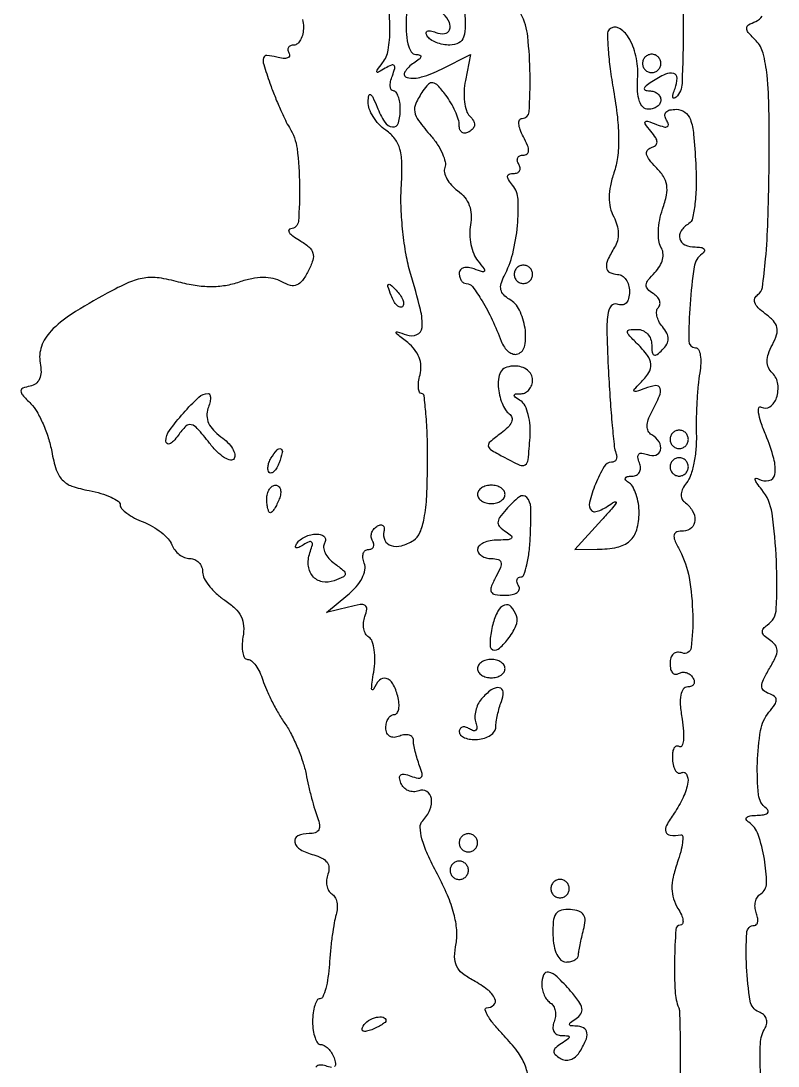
# Model space of a CAD drawing. Extents: x 254 to 922, y 86 to 1093.
# Drawn here: x 254.2 to 336.8, y 859.6 to 973.6 of the extents above; entities that cross this region are included whole.
import ezdxf

# ---------------------------------------------------------------- set-up
doc = ezdxf.new("R2010")
doc.units = 0

msp = doc.modelspace()

# ---------------------------------------------------------------- linework, layer by layer
for points in [[(326.414418, 979.34524, -0.005487), (326.443556, 973.032631, -0.007322), (326.313309, 966.831979, -0.189665), (325.656669, 965.323336, -0.143659), (325.434332, 965.201863, -0.446197), (325.312071, 965.290018, -0.09804), (325.345035, 965.660521, -0.020557), (325.554136, 966.280481, 0.082366), (325.782217, 967.393931, 0.34641), (325.407148, 967.90915, 0.18089), (324.49853, 967.833269, 0.033138), (323, 967, 0.021149), (322.378141, 966.559769, 0.167501), (322.1875, 966.269141, 0.405416), (322.295085, 966.081977, 0.066727), (322.75, 966.015313, -0.07833), (323.227511, 965.934037, -0.089546), (323.632813, 965.710748, -0.099425), (323.903888, 965.382594, -0.123684), (324, 965, -0.134324), (323.89567, 964.618657, -0.100444), (323.60237, 964.29375, -0.087189), (323.163638, 964.075109, -0.072222), (322.646364, 964, -0.195408), (322.067183, 964.235339, -0.119675), (321.66958, 964.868577, -0.068739), (321.46705, 965.949637, -0.024447), (321.468547, 967.525131, 0.06653), (321.27637, 969.834346, 0.081581), (320.477071, 971.843131, 0.139408), (319.395564, 972.855251, 0.326025), (318.360026, 972.693359, 0.206474), (318.169094, 972.212779, 0.010538), (318.255067, 970.49922, 0.015376), (318.468337, 968.41468, 0.010413), (318.833534, 966.054764, -0.015364), (319.251034, 963.168071, -0.027045), (319.392719, 960.76252, -0.032797), (319.270208, 958.750584, -0.052308), (318.876225, 957.074784, 0.033093), (318.488143, 955.668527, 0.049823), (318.3568, 954.404539, 0.056842), (318.481181, 953.274058, 0.067164), (318.857108, 952.266996, -0.054042), (319.20911, 951.394367, -0.062284), (319.344062, 950.507625, -0.066929), (319.254207, 949.671344, -0.081027), (318.945537, 948.946118, 0.032528), (318.216669, 947.60895, 0.138114), (318.073349, 946.718224, 0.255155), (318.441912, 946.196032, 0.114633), (319.285714, 946, -0.145132), (319.776015, 945.854621, -0.099335), (320.19375, 945.445874, -0.08348), (320.47528, 944.834721, -0.066373), (320.571429, 944.113614, -0.058211), (320.483176, 943.358136, -0.138086), (320.210722, 942.867624, -0.17935), (319.776911, 942.666346, -0.111938), (319.215931, 942.747381, 0.344419), (318.5792, 942.552522, 0.121536), (318.211968, 941.601601, 0.038858), (318.109599, 939.513128, 0.006063), (318.278276, 935.383767, 0.004093), (318.4676, 932.290922, 0.005674), (318.691448, 929.522107, 0.003636), (318.922274, 927.204967, 0.069014), (319.09806, 926.5, -0.07937), (319.185015, 926.117916, -0.129651), (319.12183, 925.79375, -0.154127), (318.919543, 925.579297, -0.127874), (318.614553, 925.5, 0.268209), (317.80133, 925.029959, 0.033709), (316.871862, 923.131259, 0.033739), (316.205767, 921.12387, 0.265576), (316.454351, 920.212315, 0.239207), (316.764489, 920.11098, 0.051793), (317.326742, 920.258913, 0.043373), (318.010026, 920.586841, 0.029467), (318.725834, 921.069307, -0.131158), (319.04096, 921.19927, -0.634113), (319.116068, 921.082318, -0.037771), (318.597168, 920.377874, -0.007592), (317.562909, 919.211807), (314.625818, 916), (317.062909, 916.015313, 0.048371), (319.229839, 916.239191, 0.13037), (320.606485, 916.919357, 0.146726), (321.369383, 918.132825, 0.067572), (321.622877, 920, 0.038734), (321.544449, 921.010861, 0.040575), (321.311079, 921.981439, 0.044062), (320.969391, 922.778169, 0.118588), (320.561438, 923.234687, -0.042518), (320.17245, 923.556015, -0.301345), (320.123902, 923.783792, -0.265832), (320.318096, 923.939475, -0.036225), (320.856989, 923.984687, 0.112653), (321.342746, 924.101319, 0.153771), (321.665383, 924.411151, 0.136393), (321.775295, 924.881897, 0.081346), (321.657916, 925.449072, -0.051615), (321.492937, 926.061182, -0.240886), (321.601855, 926.398145, -0.240886), (321.938818, 926.507063, -0.051615), (322.550928, 926.342084, 0.159018), (323.467716, 926.295276, 0.282848), (323.968084, 926.826904, 0.197792), (323.799731, 927.718024, 0.110435), (322.997296, 928.501671, -0.133099), (322.628687, 928.895305, -0.122593), (322.494591, 929.433998, -0.085757), (322.615166, 930.13183, -0.037319), (322.997296, 930.994947, 0.01827), (323.855154, 932.749025, 0.177609), (323.909429, 933.560644, 0.374848), (323.441439, 933.859782, 0.05386), (322.25, 933.547743, -0.008433), (321.307933, 933.20717, -0.309425), (321.097977, 933.265306, -0.377046), (321.10202, 933.461353, -0.009992), (321.75, 934.140754, 0.049166), (322.675355, 935.276996, 0.166521), (322.913432, 936.18959, 0.14457), (322.554351, 937.137888, 0.034081), (321.428571, 938.428571, -0.008694), (320.498266, 939.391805, -0.18989), (320.357143, 939.75, -0.385629), (320.544114, 939.956373, -0.024648), (321.428571, 940, -0.107367), (322.028116, 939.869756, -0.099539), (322.538393, 939.500625, -0.095783), (322.88051, 938.948994, -0.09129), (323, 938.3, 0.029776), (323.047877, 937.496779, 0.258958), (323.25, 937.217133, 0.279493), (323.580277, 937.252581, 0.033363), (324.157618, 937.757618, 0.060179), (324.651201, 938.386831, 0.136223), (324.813698, 938.964546, 0.126394), (324.659804, 939.572211, 0.048345), (324.166294, 940.299628, -0.05335), (323.779616, 940.882013, -0.068668), (323.564111, 941.486611, -0.084139), (323.544155, 942.019904, -0.165208), (323.729716, 942.396382, 0.161561), (323.897609, 942.731, 0.128781), (323.852437, 943.13458, 0.098624), (323.589509, 943.550045, 0.064183), (323.147151, 943.909056, -0.065859), (322.565553, 944.3843, -0.212203), (322.404625, 944.845142, -0.148271), (322.620416, 945.390734, -0.028599), (323.335361, 946.192503, 0.059794), (323.877883, 946.883011, 0.077331), (324.185435, 947.626661, 0.088016), (324.230447, 948.349189, 0.1105), (324.011384, 948.981581, -0.110228), (323.769181, 949.679561, -0.039591), (323.731839, 950.737171, -0.036937), (323.874326, 951.942309, -0.035991), (324.193136, 953.124187, 0.032685), (324.612759, 954.63991, 0.091433), (324.637328, 955.737721, 0.104992), (324.271932, 956.68204, 0.051792), (323.457073, 957.685784, -0.028427), (322.74654, 958.482053, -0.104843), (322.447144, 959.082118, -0.216453), (322.521865, 959.5111, -0.164014), (322.907809, 959.802603, 0.082883), (323.410252, 960.068756, 0.234778), (323.580497, 960.414921, 0.14464), (323.437252, 960.892463, 0.028511), (322.900294, 961.620138, -0.012324), (322.287031, 962.397278, -0.350213), (322.294287, 962.636663, -0.306616), (322.541227, 962.705467, -0.010779), (323.522601, 962.352953, 0.022257), (324.328749, 962.084103, 0.174889), (324.71628, 962.110839, 0.379155), (324.823876, 962.344939, 0.064986), (324.605028, 962.830061, -0.108293), (324.435185, 963.313539, -0.221373), (324.556508, 963.687601, -0.155503), (324.977391, 963.924635, -0.051517), (325.690983, 963.997264, -0.159864), (326.619237, 963.691136, -0.149098), (327.217202, 962.886628, -0.062811), (327.573189, 961.277364, -0.010283), (327.802169, 958.088523, -0.016007), (327.847553, 955.713597, -0.025254), (327.718448, 953.680029, -0.024631), (327.459961, 952.109765, -0.203965), (327.052169, 951.532242, 0.10149), (326.207665, 950.73621, 0.223623), (326.058866, 949.882897, 0.225184), (326.621368, 949.22892, 0.102538), (327.75, 948.984687, -0.037791), (328.375158, 948.931864, -0.157676), (328.70735, 948.762025, -0.327951), (328.744438, 948.519256, -0.114236), (328.5, 948.234687, 0.199344), (327.636511, 946.805985, 0.019971), (327.188792, 942.758658, 0.017634), (327.047909, 938.731854, 0.414128), (327.779976, 938, -0.283167), (328.106499, 937.798958, -0.075347), (328.305298, 937.192188, -0.053356), (328.358292, 936.303944, -0.031782), (328.241289, 935.25, 0.020418), (328.063067, 933.920661, 0.009109), (327.932068, 932.159031, 0.008999), (327.860904, 930.287721, 0.012049), (327.867839, 928.589254, -0.027946), (327.823486, 926.988261, -0.02843), (327.600615, 925.411495, -0.029644), (327.248782, 924.070216, -0.09451), (326.803339, 923.263039, 0.052947), (326.390113, 922.641756, 0.092063), (326.209154, 922.051596, 0.121496), (326.273705, 921.549605, 0.145264), (326.564302, 921.173785, -0.099986), (327.431221, 920.238357, -0.14588), (327.716488, 919.158975, -0.203232), (327.33723, 918.3371, -0.186481), (326.464816, 918, 0.067566), (325.732253, 917.900554, 0.286614), (325.446233, 917.58899, 0.150992), (325.512995, 917.012539, 0.019096), (326.068029, 915.872886, -0.080711), (327.080297, 912.920704, -0.036405), (327.475755, 908.834398, -0.036455), (327.30103, 905.284455, -0.487734), (326.3328, 904.702534, 0.109416), (325.803145, 904.78174, 0.162493), (325.373252, 904.60418, 0.140453), (325.094669, 904.176972, 0.074832), (325, 903.547972, 0.056138), (325.067243, 902.950952, 0.12114), (325.273452, 902.540358, 0.190086), (325.578291, 902.378317, 0.168175), (325.930902, 902.457295, -0.108373), (326.334197, 902.598899, -0.099685), (326.77286, 902.565079, -0.095498), (327.179369, 902.360589, -0.090427), (327.489919, 902.016312, -0.094174), (327.638438, 901.62855, -0.172409), (327.584004, 901.298542, -0.173249), (327.333909, 901.077963, -0.095206), (326.928175, 901, 0.234672), (326.449014, 900.762003, 0.119322), (326.173375, 900.130011, 0.06288), (326.121425, 899.052015, 0.020861), (326.309923, 897.477592, -0.0207), (326.467796, 896.162574, -0.045368), (326.45505, 895.149697, -0.090854), (326.288622, 894.580515, -0.440198), (326.001287, 894.499205, 0.225995), (325.682047, 894.534157, 0.191109), (325.422814, 894.309921, 0.097541), (325.273754, 893.802144, 0.041587), (325.268107, 893.090891, 0.041031), (325.381246, 892.377119, 0.083129), (325.604743, 891.855915, 0.146709), (325.895274, 891.606958, 0.24756), (326.207586, 891.628295, -0.41933), (326.788121, 891.485894, -0.178846), (326.94887, 890.613348, -0.064849), (326.429086, 888.940619, -0.045085), (325.443296, 887.222506, 0.02758), (324.622988, 885.901999, 0.20467), (324.552931, 885.181705, 0.308092), (325.014623, 884.818728, 0.05268), (326.191141, 884.861959, -0.442548), (326.388125, 884.698954, -0.044334), (326.359044, 884.013168, -0.033439), (326.161268, 883.026582, -0.017685), (325.792188, 881.833715, 0.027868), (325.338274, 880.253441, 0.059446), (325.205001, 878.991676, 0.07237), (325.378899, 877.900281, 0.064025), (325.859521, 876.853335, -0.033438), (326.24027, 876.141897, -0.071399), (326.413364, 875.544417, -0.138591), (326.360441, 875.15767, -0.298242), (326.119621, 875, 0.397215), (325.623762, 874.532279, 0.009912), (325.493024, 871.143597, 0.017117), (325.544589, 867.815293, 0.085458), (325.950951, 866, -0.090394), (326.032689, 865.617312, -0.001825), (326.085234, 863.633456, -0.004255), (326.118527, 861.308643, -0.002839), (326.118875, 858.645809, 0.008098)], [(309.532481, 858.283261, 0.0718), (309.154344, 859.80537, 0.064507), (308.325233, 861.268027, 0.029559), (306.903791, 862.943258, -0.01625), (305.852552, 864.117394, -0.034678), (305.137008, 865.102082, -0.061232), (304.824828, 865.770797, -0.509618), (304.991302, 866, 0.194765), (305.774554, 866.317129, 0.323672), (305.893288, 866.987461, 0.116168), (305.089656, 867.977085, 0.041536), (303.553111, 868.971576, -0.044214), (302.347647, 869.760957, -0.115953), (301.70806, 870.565304, -0.115931), (301.493738, 871.570458, -0.044189), (301.650633, 873.003167, 0.071993), (301.731009, 874.499661, 0.043235), (301.418044, 876.254417, 0.035614), (300.717257, 878.273251, 0.020972), (299.612128, 880.577217, -0.016454), (298.54425, 882.752904, -0.039081), (297.934512, 884.448234, -0.055145), (297.736876, 885.697093, -0.211097), (298.014606, 886.414606, 0.097119), (298.802226, 887.586455, 0.133285), (298.97, 888.839253, 0.228343), (298.475892, 889.591993, 0.230809), (297.582759, 889.670131, -0.096779), (297.001281, 889.568249, -0.097385), (296.425607, 889.693157, -0.098458), (295.944946, 890.024899, -0.101345), (295.633686, 890.512215, -0.06038), (295.485386, 891.103364, -0.27823), (295.622603, 891.412662, -0.20939), (296.00804, 891.48987, -0.037841), (296.724536, 891.275464, 0.037777), (297.503528, 891.042249, 0.279116), (297.855207, 891.162318, 0.240555), (297.944586, 891.552342, 0.029895), (297.673609, 892.408179, -0.017062), (297.415739, 893.155451, -0.015124), (297.197873, 893.94908, -0.015365), (297.045329, 894.675644, -0.044083), (297, 895.188776, 0.172929), (296.877949, 895.531115, 0.149765), (296.559375, 895.743741, 0.105255), (296.074182, 895.783359, 0.059606), (295.5, 895.638374, -0.075244), (294.885039, 895.503306, -0.151899), (294.407358, 895.617923, -0.166113), (294.106211, 895.972145, -0.094119), (294, 896.531385, -0.059819), (294.067434, 897.093018, -0.07865), (294.266249, 897.568594, -0.096908), (294.560672, 897.887079, -0.15918), (294.90638, 898, 0.24384), (295.210205, 898.157535, 0.106581), (295.392877, 898.5875, 0.070464), (295.424365, 899.233678, 0.040966), (295.289749, 900, 0.059922), (294.759661, 901.344783, 0.20237), (294.038373, 901.923623, 0.275879), (293.290356, 901.723477, 0.095216), (292.650999, 900.75, -0.350373), (292.529814, 900.682926, -0.368309), (292.4434, 900.786249, -0.031583), (292.495041, 901.498148, -0.008301), (292.668409, 902.62872, 0.033863), (292.794725, 903.87435, 0.042784), (292.734382, 905.030287, 0.048522), (292.515283, 905.946854, 0.173102), (292.144418, 906.410745, -0.127405), (291.787757, 906.783171, -0.080979), (291.581455, 907.350577, -0.072136), (291.552528, 908.021302, -0.066469), (291.712344, 908.692765, 0.055731), (291.922305, 909.498013, 0.308662), (291.735777, 909.879223, 0.172735), (291.180192, 909.977387, 0.019858), (289.91867, 909.712558), (287.5, 909.103637), (289.857889, 911.049474, 0.042511), (290.759509, 911.932389, 0.058581), (291.393247, 912.870997, 0.07092), (291.703116, 913.760405, 0.140936), (291.639273, 914.497655, -0.05966), (291.494128, 915.072733, -0.105329), (291.533985, 915.558686, -0.149796), (291.747209, 915.877766, -0.172768), (292.090402, 916, 0.10301), (292.437399, 916.072255, 0.178851), (292.647164, 916.273452, 0.166025), (292.684566, 916.575411, 0.08716), (292.542705, 916.930902, -0.111063), (292.403092, 917.33539, -0.100026), (292.442199, 917.777358, -0.094717), (292.654631, 918.188901, -0.088188), (293.008465, 918.505231, -0.079864), (293.386319, 918.662402, -0.218999), (293.663018, 918.607349, -0.216982), (293.802931, 918.36063, -0.0786), (293.774777, 917.94933, 0.170307), (293.882084, 916.996567, 0.210327), (294.555311, 916.421815, 0.140239), (295.69648, 916.406543, 0.074626), (297, 916.9797, 0.155061), (297.715897, 917.829828, 0.053116), (298.175828, 919.393378, 0.033473), (298.448167, 921.792447, 0.010089), (298.543399, 925.463444, 0.008709), (298.509704, 928.353125, 0.01445), (298.36849, 930.786137, 0.008101), (298.164999, 932.753345, 0.379695), (297.887019, 933, -0.302412), (297.659035, 933.151769, -0.079098), (297.549947, 933.600933, -0.053561), (297.567541, 934.261457, -0.030542), (297.72221, 935.04573, 0.076534), (297.821363, 936.004913, 0.079302), (297.624591, 936.937083, 0.075528), (297.13499, 937.798012, 0.060917), (296.37859, 938.548184, -0.003059), (295.255181, 939.430372, -0.189304), (295.130359, 939.645973, -0.55607), (295.233842, 939.73428, -0.006641), (296.25, 939.395465, 0.185141), (297.386414, 939.430726, 0.284364), (297.940965, 940.208261, 0.077898), (297.764476, 942.16304, 0.010887), (296.688787, 946.091069, -0.028876), (296.207547, 948.134106, -0.016437), (295.851435, 950.64788, -0.016375), (295.658565, 953.210848, -0.025944), (295.679504, 955.412352, 0.017036), (295.750666, 958.016754, 0.063808), (295.532152, 959.635295, 0.097279), (294.975414, 960.771579, 0.077718), (293.990717, 961.719056, -0.052715), (293.233897, 962.377959, -0.047809), (292.603393, 963.201223, -0.050873), (292.18337, 964.056776, -0.098348), (292.063386, 964.806704, -0.032072), (292.135648, 965.515928, -0.522886), (292.318242, 965.602239, -0.157998), (292.578436, 965.314619, -0.009947), (293.031162, 964.25, 0.044892), (293.873845, 962.598884, 0.231788), (294.721639, 962.074853, 0.361843), (295.361184, 962.508899, 0.070153), (295.571429, 964, 0.035895), (295.516368, 964.765985, 0.054341), (295.349844, 965.4125, 0.071103), (295.106247, 965.855625, 0.235778), (294.817099, 966, -0.265469), (294.582058, 966.134254, -0.11637), (294.471929, 966.488813, -0.070975), (294.510812, 967.026057, -0.03813), (294.701324, 967.664045, 0.023074), (294.967684, 968.467091, 0.26676), (294.88952, 968.776753, 0.317345), (294.602029, 968.831323, 0.028884), (293.919939, 968.472086, -0.008674), (293.165505, 968.03494, -0.429532), (293.016966, 968.081474, -0.281178), (293.035104, 968.277202, -0.006311), (293.632689, 969.058042, 0.125881), (294.25124, 970.460422, 0.04238), (294.431841, 972.706034, 0.027934), (294.234585, 975.972718, 0.008708)], [(302.529506, 975.934536, -0.010773), (302.65548, 973.158202, -0.081779), (302.474058, 971.865173, -0.199392), (301.947335, 971.234997, -0.120823), (300.989047, 971, -0.048014), (300.228028, 971.073248, -0.046815), (299.488176, 971.290385, -0.050669), (298.875707, 971.609464, -0.109355), (298.507079, 971.988546, -0.1144), (298.393111, 972.325929, -0.32948), (298.512472, 972.525685, -0.155351), (298.868281, 972.556862, -0.036408), (299.448062, 972.381557, 0.118267), (300.396909, 972.256573, 0.277665), (300.946096, 972.670746, 0.211173), (300.919175, 973.479469, 0.08417), (300.262754, 974.403913, -0.084283)], [(284.913702, 973.784074, -0.052766), (285, 972.968615, -0.051826), (284.921716, 972.21539, -0.071729), (284.688914, 971.578281, -0.09173), (284.345175, 971.150148, -0.179737), (283.940983, 971, 0.095512), (283.580005, 970.93041, 0.173494), (283.357669, 970.733645, 0.172159), (283.309614, 970.439228, 0.093873), (283.442363, 970.093259, -0.220016), (283.478051, 969.798384, -0.246652), (283.27533, 969.600052, -0.101608), (282.785855, 969.556726, -0.0354), (282.086802, 969.687552, 0.045396), (281.022656, 969.8648, 0.362033), (280.646683, 969.596168, 0.140828), (280.663678, 968.891697, 0.008329), (281.343518, 966.844293, 0.010189), (281.863106, 965.453903, 0.009286), (282.45446, 964.041761, 0.009335), (283.029955, 962.799463, 0.029513), (283.478713, 962, -0.112706), (284.302492, 959.7152, -0.027435), (284.571423, 955.690476, -0.021507), (284.449272, 951.769457, -0.383476), (283.609652, 950.964565, 0.283764), (283.404976, 950.829026, 0.277984), (283.432022, 950.58276, 0.074109), (283.840833, 950.185406, 0.0228), (284.563189, 949.714565, -0.040002), (285.605083, 948.983232, -0.151781), (286.03437, 948.324493, -0.150096), (286.017231, 947.533925, -0.038839), (285.51851, 946.345345, -0.039036), (284.881834, 945.313754, -0.138896), (284.27609, 944.839951, -0.164765), (283.576608, 944.797116, -0.061269), (282.652322, 945.174694, 0.07289), (281.70513, 945.536292, 0.056318), (280.604956, 945.654064, 0.049044), (279.363049, 945.524584, 0.033396), (277.992763, 945.147322, -0.043581), (276.481371, 944.764102, -0.040811), (274.892481, 944.637301, -0.038005), (273.200924, 944.769366, -0.028886), (271.382142, 945.160154, 0.031957), (269.240795, 945.606519, 0.07424), (267.604792, 945.595731, 0.06581), (265.925866, 945.101597, 0.02098), (263.58638, 943.943614, 0.015977), (259.66225, 941.625789, 0.060294), (257.457355, 939.821097, 0.105891), (256.418363, 938.139478, 0.13362), (256.278607, 936.322893, -0.049975), (256.366123, 935.342334, -0.100602), (256.203894, 934.586329, -0.128887), (255.798068, 934.072265, -0.114464), (255.17414, 933.794963, 0.03902), (254.369611, 933.573785, 0.326937), (254.171249, 933.279148, 0.175204), (254.349042, 932.842042, 0.013052), (255.249136, 931.8937, -0.066236), (255.913787, 931.025043, -0.027142), (256.583001, 929.696353, -0.026273), (257.156309, 928.172162, -0.030457), (257.534268, 926.669026, 0.030595), (258.035649, 924.677382, 0.114413), (258.690125, 923.574637, 0.120435), (259.743415, 922.90304, 0.03563), (261.60654, 922.414035, -0.024452), (262.906532, 922.103694, -0.036328), (264.003171, 921.696096, -0.040191), (264.78977, 921.257323, -0.250458), (265, 920.863958, 0.191634), (265.165313, 920.448475, 0.043818), (265.741903, 919.936756, 0.039228), (266.558639, 919.424857, 0.029541), (267.525626, 918.990257, -0.040033), (268.53498, 918.510943, -0.037352), (269.480124, 917.867053, -0.039567), (270.231632, 917.16442, -0.093646), (270.632615, 916.515008, 0.073493), (270.958964, 915.935836, 0.064198), (271.452399, 915.445034, 0.066866), (272.031012, 915.112995, 0.097164), (272.606989, 915, -0.105179), (273.138499, 914.886942, -0.099189), (273.590803, 914.566147, -0.096386), (273.893966, 914.086846, -0.093219), (274, 913.523053, 0.12261), (274.168861, 912.844795, 0.045264), (274.711513, 912.013758, 0.041475), (275.495379, 911.175431, 0.039024), (276.422171, 910.459038, -0.045061), (277.529523, 909.581553, -0.088527), (278.193218, 908.678964, -0.096899), (278.468969, 907.659851, -0.062692), (278.402614, 906.435985, 0.036254), (278.302444, 905.502593, 0.06032), (278.370343, 904.715571, 0.087049), (278.582756, 904.184089, 0.259853), (278.913055, 904, -0.181819), (279.327556, 903.844119, -0.054658), (279.790734, 903.339062, -0.046834), (280.226388, 902.611235, -0.036196), (280.563808, 901.75, 0.028622), (280.953286, 900.709822, 0.013881), (281.562543, 899.426563, 0.013718), (282.272886, 898.121509, 0.019212), (282.982769, 897, -0.032285), (283.683985, 895.825357, -0.019438), (284.367689, 894.353125, -0.01943), (284.935715, 892.83036, -0.031941), (285.281542, 891.5, 0.009352), (285.552575, 890.223171, 0.00763), (285.888909, 888.867188, 0.007721), (286.236895, 887.628309, 0.019968), (286.536958, 886.75, -0.050606), (286.756423, 885.950827, -0.165317), (286.66983, 885.416924, -0.197538), (286.292998, 885.104462, -0.075701), (285.606989, 885, 0.103348), (284.392712, 884.746304, 0.35943), (284.056427, 884.082251, 0.212683), (284.663216, 883.268048, 0.063947), (286.129881, 882.676286, -0.053169), (287.019117, 882.339528, -0.116813), (287.571615, 881.873386, -0.147049), (287.783072, 881.285708, -0.105336), (287.673555, 880.59168, 0.066841), (287.52409, 879.961635, 0.072317), (287.552416, 879.331788, 0.081048), (287.747724, 878.798506, 0.126776), (288.084351, 878.447868, -0.128565), (288.427474, 878.087936, -0.073991), (288.638734, 877.523348, -0.065793), (288.692104, 876.848733, -0.061208), (288.571565, 876.165843, 0.031077), (288.359382, 875.278995, 0.008998), (288.142414, 873.887779, 0.009011), (287.954008, 872.307883, 0.009504), (287.826501, 870.75, -0.019889), (287.678771, 869.3128, -0.031529), (287.426627, 868.101563, -0.03283), (287.118866, 867.214394, -0.301478), (286.795613, 867, 0.261948), (286.48957, 866.827853, 0.05955), (286.233711, 866.265625, 0.046906), (286.057835, 865.457784, 0.030165), (286, 864.5, 0.033947), (286.065089, 863.542413, 0.051882), (286.262322, 862.734375, 0.06743), (286.550354, 862.178044, 0.244294), (286.893011, 862, -0.135188), (287.27556, 861.894643, -0.062056), (287.687043, 861.574335, -0.054875), (288.06313, 861.105207, -0.049969), (288.342084, 860.550928, -0.051615), (288.507063, 859.938818, -0.240886), (288.398145, 859.601855, -0.240886)], [(296.240476, 974.531179, 0.017715), (296.224318, 972.528397, 0.048957), (296.400219, 971.130728, 0.083116), (296.748763, 970.280096, 0.256301), (297.271635, 969.984687, -0.068684), (297.708031, 969.918903, -0.403835), (297.811823, 969.736107, -0.168283), (297.625393, 969.454421, -0.022201), (297.02896, 969.03906, 0.11216), (296.063148, 968.069561, 0.519562), (296.318327, 967.463036, 0.127088), (297.898875, 967.524101, 0.042852), (300.059496, 968.379794), (303.243652, 969.96826), (302.675993, 967.129963, 0.038403), (302.535098, 965.96762, 0.040893), (302.578517, 964.821983, 0.044568), (302.783706, 963.853115, 0.122513), (303.141299, 963.258701, -0.05679), (303.542049, 962.754876, -0.148641), (303.661155, 962.313125, -0.169191), (303.50899, 961.917254, -0.078924), (303.087132, 961.553851, -0.103719), (302.672837, 961.404086, -0.179297), (302.319345, 961.481149, -0.165447), (302.082276, 961.778299, -0.086585), (302, 962.249853, 0.076624), (301.898329, 962.909405, 0.02874), (301.564957, 963.786131, 0.02766), (301.085826, 964.71521, 0.030085), (300.519003, 965.55887, 0.020426), (299.654571, 966.600737, 0.166939), (299.121734, 966.896365, 0.247292), (298.638313, 966.741966, 0.046806), (298.034316, 966, 0.036575), (297.260492, 964.637727, 0.157468), (297.140189, 963.725338, 0.117414), (297.562614, 962.766645, 0.016416), (298.937537, 961.072021, -0.035079), (299.645507, 960.12967, -0.041302), (300.17227, 959.145967, -0.045849), (300.462961, 958.26121, -0.149145), (300.420087, 957.652347, 0.150286), (300.382437, 957.100067, 0.069364), (300.644682, 956.421481, 0.059416), (301.146422, 955.727481, 0.050444), (301.823581, 955.127156, -0.067303), (302.597471, 954.393191, -0.079984), (303.095359, 953.519239, -0.07772), (303.302705, 952.512325, -0.059279), (303.223355, 951.388073, 0.054496), (303.140763, 950.357869, 0.043201), (303.26926, 949.247718, 0.044594), (303.574669, 948.226926, 0.078381), (304.023768, 947.471361, -0.008925), (304.707628, 946.616771, -0.272426), (304.740451, 946.355733, -0.387673), (304.540175, 946.265268, -0.012752), (303.641444, 946.584097, 0.057622), (303.008268, 946.746644, 0.105146), (302.478449, 946.707714, 0.151815), (302.132749, 946.479142, 0.173013), (302, 946.106989, 0.067146), (302.057083, 945.683841, 0.084002), (302.224094, 945.325178, 0.099533), (302.471957, 945.085321, 0.143618), (302.762872, 945, -0.237043), (303.444158, 944.657783, -0.023502), (304.497443, 943.094204, -0.02644), (305.597971, 941.045514, -0.020415), (306.58375, 938.709108, 0.060342), (306.923886, 938.054128, 0.078174), (307.387359, 937.562121, 0.095532), (307.897563, 937.303765, 0.156614), (308.377325, 937.319341, 0.26875), (309.15644, 938.239574, 0.082518), (309.180632, 940.130836, 0.074723), (308.565998, 942.110472, 0.153791), (307.465124, 943.279456, -0.075124), (306.851564, 943.755812, -0.135378), (306.553186, 944.313148, -0.122896), (306.568048, 944.984028, -0.056176), (306.894315, 945.80339, 0.062168), (307.833968, 948.247697, 0.037343), (308.355026, 951.316655, 0.03559), (308.419126, 954.1808, 0.162393), (307.823781, 955.71233, -0.0275), (307.368154, 956.327184, -0.169116), (307.27295, 956.703659, -0.303932), (307.45178, 956.925941, -0.075942), (307.936572, 957, 0.094062), (308.340025, 957.076576, 0.172316), (308.589432, 957.29375, 0.17334), (308.645122, 957.618517, 0.09532), (308.5, 958, -0.086162), (308.346712, 958.381926, -0.165017), (308.384935, 958.70625, -0.179623), (308.607263, 958.922241, -0.104247), (308.976167, 959, 0.15459), (309.396586, 959.133168, 0.240845), (309.569919, 959.4624, 0.103812), (309.453131, 960.053806, 0.02239), (309, 961, -0.03307), (308.64568, 961.7823, -0.072277), (308.505694, 962.423762, -0.136413), (308.589321, 962.835048, -0.281892), (308.858652, 963, 0.39747), (309.630399, 963.728598, 0.017231), (309.723998, 967.789606, 0.02446), (309.473963, 971.929446, 0.091041), (308.728289, 974.420835, -0.05492)], [(334.885919, 858.760947, -0.023531), (334.858739, 862.098421, -0.129381), (335.37977, 863.805463, 0.104656), (335.564749, 864.320156, 0.127953), (335.504701, 864.826443, 0.121065), (335.1998, 865.259422, 0.087698), (334.692243, 865.564603, -0.268226), (333.743132, 866.737628, -0.026499), (333.354828, 870.487891, -0.026472), (333.36496, 874.179597, -0.395541), (334.218615, 874.993896, 0.234876), (334.447633, 875.110195, 0.128404), (334.568455, 875.409119, 0.08027), (334.554178, 875.862294, 0.043707), (334.400442, 876.398849, -0.075786), (334.273136, 876.981468, -0.076073), (334.325489, 877.574764, -0.081897), (334.544226, 878.087412, -0.113104), (334.899072, 878.437623, 0.261402), (335.526795, 879.570826, 0.040146), (335.297878, 882.233898, 0.041784), (334.617729, 884.902947, 0.16288), (333.592752, 886.234687, -0.113797), (333.317881, 886.528404, -0.363811), (333.360506, 886.773481, -0.143108), (333.746823, 886.944359, -0.029223), (334.5, 887, 0.03511), (335.205275, 887.06045, 0.125029), (335.61875, 887.237444, 0.31353), (335.698342, 887.485982, 0.161237), (335.5, 887.765313, -0.21231), (334.659989, 889.236649, -0.032059), (334.534039, 892.709049, -0.03469), (334.878456, 896.241547, -0.131687), (335.791738, 898.241291, 0.023158), (336.428225, 899.089109, 0.150538), (336.583476, 899.593076, 0.244641), (336.392375, 899.960276, 0.06621), (335.791738, 900.272101, -0.10006), (335.215739, 900.622153, -0.214115), (335.015733, 901.090767, -0.110417), (335.186588, 901.793791, -0.019165), (335.84217, 903.003365, 0.021471), (336.51197, 904.252885, 0.112757), (336.68434, 905.00751, 0.178009), (336.473598, 905.580694, 0.073416), (335.84217, 906.134019, -0.046578), (335.280739, 906.575251, -0.168983), (335.075378, 906.972799, -0.208871), (335.181512, 907.356578, -0.07399), (335.611122, 907.75, 0.237617), (336.597868, 909.512122, 0.0213), (336.604629, 914.734616, 0.024982), (336.126405, 919.960645, 0.136181), (335, 922.538835, -0.016609), (334.488238, 923.212884, -0.085839), (334.287515, 923.63387, -0.503553), (334.385861, 923.760766, -0.130421), (334.680902, 923.675647, 0.193999), (335.791291, 923.499854, 0.305942), (336.425306, 924.179369, 0.107186), (336.326277, 925.927648, 0.03142), (335.442026, 928.48451, -0.016912), (334.920526, 929.861804, -0.042441), (334.661988, 930.903351, -0.116317), (334.700746, 931.432474, -0.489131), (334.955728, 931.527362, 0.301061), (335.896218, 931.556794, 0.160007), (336.619165, 932.533222, 0.113003), (336.762419, 934.03735, 0.165307), (336.179587, 935.220413, -0.087412), (335.746372, 935.838908, -0.109092), (335.594174, 936.521721, -0.08615), (335.73235, 937.327219, -0.037426), (336.173416, 938.324031, 0.045399), (336.634356, 939.412252, 0.135739), (336.666464, 940.212653, 0.134249), (336.282488, 940.921169, 0.044), (335.381483, 941.71032, -0.036141), (334.627228, 942.350304, -0.109054), (334.261157, 942.911891, -0.189412), (334.267832, 943.389882, -0.152154), (334.59787, 943.789485, 0.218949), (335.081809, 944.559257, 0.01023), (335.426926, 947.693081, 0.013724), (335.682974, 951.832401, 0.006352), (335.799569, 957.222001, 0.004789), (335.795243, 963.87626, 0.022225), (335.585288, 967.712827, 0.03844), (335.157713, 970.117697, 0.133942), (334.382269, 971.474874, -0.017297), (333.541689, 972.375713, -0.17687), (333.361965, 972.844498, -0.271217), (333.565316, 973.204895, -0.040268), (334.348621, 973.580284, 0.167383), (335.048867, 974.167821, 0.089527)], [(288.061182, 859.492937, -0.051615), (287.449072, 859.657916, 0.103217), (286.806228, 859.762122, 0.205414), (286.350401, 859.541822, 0.138724)]]:
    msp.add_lwpolyline(points, format="xyb")
for points in [[(322, 969, 0.099038), (322.076342, 968.618362, 0.097945), (322.29375, 968.29375, 0.097945), (322.618362, 968.076342, 0.099038), (323, 968, 0.099038), (323.381638, 968.076342, 0.097945), (323.70625, 968.29375, 0.097945), (323.923658, 968.618362, 0.099038), (324, 969, 0.099038), (323.923658, 969.381638, 0.097945), (323.70625, 969.70625, 0.097945), (323.381638, 969.923658, 0.099038), (323, 970, 0.099038), (322.618362, 969.923658, 0.097945), (322.29375, 969.70625, 0.097945), (322.076342, 969.381638, 0.099038)], [(308, 946, 0.099038), (308.076342, 945.618362, 0.097945), (308.29375, 945.29375, 0.097945), (308.618362, 945.076342, 0.099038), (309, 945, 0.099038), (309.381638, 945.076342, 0.097945), (309.70625, 945.29375, 0.097945), (309.923658, 945.618362, 0.099038), (310, 946, 0.099038), (309.923658, 946.381638, 0.097945), (309.70625, 946.70625, 0.097945), (309.381638, 946.923658, 0.099038), (309, 947, 0.099038), (308.618362, 946.923658, 0.097945), (308.29375, 946.70625, 0.097945), (308.076342, 946.381638, 0.099038)], [(295.806872, 942.473539, -0.278911), (295.538684, 942.40751, -0.120343), (295.210949, 942.604915, -0.070189), (294.866277, 943.059266, -0.036269), (294.564293, 943.706872, -0.008399), (294.21821, 944.663782, -0.286372), (294.270328, 944.888819, -0.400052), (294.463552, 944.893514, -0.011214), (295.124088, 944.266667, -0.043285), (295.558688, 943.753423, -0.063152), (295.837219, 943.231185, -0.082976), (295.927901, 942.779789, -0.20742)], [(306.264173, 933.75, 0.039991), (306.394781, 932.836586, 0.039566), (306.669372, 931.952224, 0.042464), (307.036635, 931.220222, 0.106127), (307.447153, 930.789485, -0.17571), (307.734439, 930.391266, -0.169527), (307.705215, 929.894552, -0.098687), (307.312657, 929.309984, -0.037848), (306.564908, 928.67112, 0.013917), (305.362346, 927.739338, 0.244213), (305.174074, 927.299817, 0.242141), (305.424629, 926.89067, 0.013698), (306.754038, 926.131635, 0.011796), (308.623326, 925.187255, 0.269778), (309.198929, 925.235021, 0.218119), (309.515595, 925.773655, 0.007895), (309.725897, 928.207867, 0.036769), (309.721901, 929.491376, 0.042371), (309.525329, 930.699391, 0.047071), (309.181849, 931.670169, 0.143646), (308.725897, 932.190567, -0.014094), (308.112828, 932.60475, -0.249703), (308.010399, 932.811982, -0.37585), (308.138437, 932.949594, -0.022539), (308.75, 932.984687, 0.118755), (309.226808, 933.105752, 0.099323), (309.632813, 933.436127, 0.09112), (309.905509, 933.92593, 0.081749), (310, 934.5, 0.128324), (309.850729, 935.072041, 0.100732), (309.430756, 935.559375, 0.089217), (308.802521, 935.887045, 0.075844), (308.062149, 936, 0.074447), (307.180768, 935.868037, 0.150973), (306.606538, 935.477775, 0.132814), (306.307884, 934.790838, 0.052076)], [(274.584589, 931.35984, 0.105552), (274.461254, 930.576072, 0.094386), (274.659234, 929.775585, 0.080162), (275.17936, 928.999862, 0.052334), (275.99433, 928.291418, -0.0434), (276.730996, 927.673751, -0.061033), (277.259257, 926.999215, -0.078024), (277.514276, 926.373003, -0.198699), (277.437005, 925.898073, -0.317505), (277.049458, 925.733148, -0.087676), (276.401306, 925.997633, -0.055482), (275.593776, 926.641609, -0.030068), (274.748796, 927.592225, 0.011824), (273.419634, 929.202137, 0.155102), (272.767953, 929.601, 0.264259), (272.179881, 929.434934, 0.03689), (271.32852, 928.434601, -0.029014), (270.816181, 927.813056, -0.0961), (270.390253, 927.501338, -0.293776), (270.126387, 927.536183, -0.220478), (270, 927.80887, -0.157926), (270.375478, 928.968001, -0.024836), (271.896245, 930.863322, -0.02358), (273.589537, 932.599125, -0.189895), (274.606989, 933, -0.313614), (274.789614, 932.872957, -0.092476), (274.850792, 932.518203, -0.057427), (274.782458, 931.988874, -0.030833)], [(325, 928, 0.099038), (325.076342, 927.618362, 0.097945), (325.29375, 927.29375, 0.097945), (325.618362, 927.076342, 0.099038), (326, 927, 0.099038), (326.381638, 927.076342, 0.097945), (326.70625, 927.29375, 0.097945), (326.923658, 927.618362, 0.099038), (327, 928, 0.099038), (326.923658, 928.381638, 0.097945), (326.70625, 928.70625, 0.097945), (326.381638, 928.923658, 0.099038), (326, 929, 0.099038), (325.618362, 928.923658, 0.097945), (325.29375, 928.70625, 0.097945), (325.076342, 928.381638, 0.099038)], [(282.345077, 925.456872, -0.035865), (282.083816, 924.899181, -0.069269), (281.786868, 924.507038, -0.118528), (281.50546, 924.335123, -0.281567), (281.276326, 924.390341, -0.156651), (281.142323, 924.651151, -0.070517), (281.133355, 925.040231, -0.059701), (281.242038, 925.490157, -0.049364), (281.458881, 925.933469, -0.030391), (282.120758, 926.871774, -0.36195), (282.525317, 926.954259, -0.344086), (282.696703, 926.564815, -0.029555)], [(325, 925, 0.099038), (325.076342, 924.618362, 0.097945), (325.29375, 924.29375, 0.097945), (325.618362, 924.076342, 0.099038), (326, 924, 0.099038), (326.381638, 924.076342, 0.097945), (326.70625, 924.29375, 0.097945), (326.923658, 924.618362, 0.099038), (327, 925, 0.099038), (326.923658, 925.381638, 0.097945), (326.70625, 925.70625, 0.097945), (326.381638, 925.923658, 0.099038), (326, 926, 0.099038), (325.618362, 925.923658, 0.097945), (325.29375, 925.70625, 0.097945), (325.076342, 925.381638, 0.099038)], [(282.361626, 921.5, -0.02136), (282.112506, 920.925442, -0.030395), (281.839659, 920.440625, -0.030693), (281.579329, 920.087111, -0.222225), (281.393011, 920, -0.289661), (281.241071, 920.096084, -0.046727), (281.115447, 920.440625, -0.039339), (281.028469, 920.925176, -0.024748), (281, 921.5, -0.062722), (281.07223, 922.073532, -0.08088), (281.284531, 922.559375, -0.098158), (281.599211, 922.884506, -0.152681), (281.968615, 923, -0.184534), (282.289193, 922.877514, -0.147206), (282.483616, 922.559375, -0.100118), (282.511135, 922.074366, -0.055937)], [(304, 922, 0.148195), (304.115568, 921.618646, 0.098894), (304.440625, 921.29375, 0.082425), (304.926543, 921.074694, 0.064853), (305.5, 921, 0.064853), (306.073457, 921.074694, 0.082425), (306.559375, 921.29375, 0.098894), (306.884432, 921.618646, 0.148195), (307, 922, 0.148195), (306.884432, 922.381354, 0.098894), (306.559375, 922.70625, 0.082425), (306.073457, 922.925306, 0.064853), (305.5, 923, 0.064853), (304.926543, 922.925306, 0.082425), (304.440625, 922.70625, 0.098894), (304.115568, 922.381354, 0.148195)], [(307.111899, 920.356331, 0.025695), (306.40162, 919.465978, 0.156763), (306.223797, 918.912744, 0.205854), (306.42511, 918.444495, 0.048587), (307.111899, 917.909681, -0.038411), (307.689903, 917.478149, -0.428584), (307.700968, 917.220328, -0.187214), (307.341294, 917.053743, -0.014199), (306.25, 917.015313, 0.042491), (305.38862, 916.93607, 0.061885), (304.660937, 916.710748, 0.081007), (304.167516, 916.383543, 0.208855), (304, 916, 0.151449), (304.118227, 915.618632, 0.098371), (304.45096, 915.29375, 0.081304), (304.94822, 915.074604, 0.063296), (305.535184, 915, -0.067049), (306.254769, 914.90307, -0.275318), (306.547449, 914.598612, -0.158653), (306.499454, 914.044046, -0.0226), (306, 913, 0.025494), (305.478504, 911.89348, 0.219051), (305.500801, 911.360977, 0.247291), (305.912989, 911.071165, 0.031999), (307.023833, 911, 0.046972), (307.783004, 911.071477, 0.102271), (308.321315, 911.29375, 0.179938), (308.55527, 911.621935, 0.207092), (308.5, 912, -0.062111), (308.324549, 912.383057, -0.132093), (308.310714, 912.70625, -0.191611), (308.455045, 912.917891, -0.149511), (308.723499, 913, 0.318837), (309.062903, 913.240921, 0.027416), (309.375362, 914.321875, 0.028225), (309.625029, 915.775142, 0.017554), (309.760881, 917.5, 0.0155), (309.799408, 920.582546, 0.184361), (309.360992, 921.670317, 0.392057), (308.561744, 921.730987, 0.043661)], [(287.303236, 916.681629, 0.167671), (287.19768, 916.212506, 0.085282), (287.367417, 915.624626, 0.069135), (287.778241, 915.010102, 0.053071), (288.376615, 914.466563, -0.013209), (289.383078, 913.689003, -0.227763), (289.554981, 913.322629, -0.286654), (289.357736, 913.013209, -0.019637), (288.35934, 912.584397, -0.141413), (287.045866, 912.471895, -0.17667), (286.006458, 913.102389, -0.155317), (285.532083, 914.334041, -0.106873), (285.762459, 915.823361, 0.029924), (285.976075, 916.49817, 0.2753), (285.891646, 916.780539, 0.299283), (285.612996, 916.825898, 0.033348), (285.01543, 916.509536, -0.021976), (284.490042, 916.215912, -0.176423), (284.219363, 916.184254, -0.438471), (284.13874, 916.327874, -0.059733), (284.301503, 916.678825, -0.092116), (284.645021, 917.057095, -0.053057), (285.173307, 917.376488, -0.050574), (285.792966, 917.593389, -0.058979), (286.412023, 917.666667, -0.068039), (286.941479, 917.594284, -0.141846), (287.292567, 917.377312, -0.190596), (287.413147, 917.055753, -0.134722)], [(305.656295, 907.79367, 0.020553), (305.465489, 906.91857, 0.027744), (305.370047, 906.114214, 0.027284), (305.364784, 905.462733, 0.186861), (305.492044, 905.174623, 0.37685), (306.233901, 905.126621, 0.064919), (307.315795, 906.209442, 0.057211), (308.189485, 907.663625, 0.189332), (308.247024, 908.758929, 0.10499), (307.671556, 909.738928, 0.305852), (306.946105, 909.914141, 0.188555), (306.210787, 909.256908, 0.053275)], [(304, 903, 0.148195), (304.115568, 902.618646, 0.098894), (304.440625, 902.29375, 0.082425), (304.926543, 902.074694, 0.064853), (305.5, 902, 0.064853), (306.073457, 902.074694, 0.082425), (306.559375, 902.29375, 0.098894), (306.884432, 902.618646, 0.148195), (307, 903, 0.148195), (306.884432, 903.381354, 0.098894), (306.559375, 903.70625, 0.082425), (306.073457, 903.925306, 0.064853), (305.5, 904, 0.064853), (304.926543, 903.925306, 0.082425), (304.440625, 903.70625, 0.098894), (304.115568, 903.381354, 0.148195)], [(304.423884, 899.690312, 0.067434), (304.046082, 899.116984, 0.053526), (303.797782, 898.417356, 0.054915), (303.708537, 897.703476, 0.084299), (303.803615, 897.089154, -0.049058), (303.922158, 896.568135, -0.232683), (303.825411, 896.28711, -0.277339), (303.563177, 896.222678, -0.063441), (303.129732, 896.419821, 0.065753), (302.69716, 896.614169, 0.138217), (302.331859, 896.620104, 0.191224), (302.091892, 896.442802, 0.140049), (302, 896.121166, 0.199934), (302.153569, 895.752469, 0.09559), (302.5875, 895.461383, 0.071187), (303.234443, 895.290576, 0.047832), (304, 895.274953, 0.057563), (304.764881, 895.422202, 0.07279), (305.4125, 895.735442, 0.088203), (305.848115, 896.159351, 0.157039), (306, 896.631017, -0.036933), (306.042439, 897.204772, -0.016693), (306.178303, 897.946986, -0.016422), (306.37454, 898.72436, -0.021577), (306.606989, 899.418213, 0.101311), (306.779611, 900.458268, 0.367676), (306.360698, 900.915098, 0.194648), (305.491584, 900.683441, 0.052174)], [(302, 884, 0.099038), (302.076342, 883.618362, 0.097945), (302.29375, 883.29375, 0.097945), (302.618362, 883.076342, 0.099038), (303, 883, 0.099038), (303.381638, 883.076342, 0.097945), (303.70625, 883.29375, 0.097945), (303.923658, 883.618362, 0.099038), (304, 884, 0.099038), (303.923658, 884.381638, 0.097945), (303.70625, 884.70625, 0.097945), (303.381638, 884.923658, 0.099038), (303, 885, 0.099038), (302.618362, 884.923658, 0.097945), (302.29375, 884.70625, 0.097945), (302.076342, 884.381638, 0.099038)], [(301, 881, 0.099038), (301.076342, 880.618362, 0.097945), (301.29375, 880.29375, 0.097945), (301.618362, 880.076342, 0.099038), (302, 880, 0.099038), (302.381638, 880.076342, 0.097945), (302.70625, 880.29375, 0.097945), (302.923658, 880.618362, 0.099038), (303, 881, 0.099038), (302.923658, 881.381638, 0.097945), (302.70625, 881.70625, 0.097945), (302.381638, 881.923658, 0.099038), (302, 882, 0.099038), (301.618362, 881.923658, 0.097945), (301.29375, 881.70625, 0.097945), (301.076342, 881.381638, 0.099038)], [(312, 879, 0.099038), (312.076342, 878.618362, 0.097945), (312.29375, 878.29375, 0.097945), (312.618362, 878.076342, 0.099038), (313, 878, 0.099038), (313.381638, 878.076342, 0.097945), (313.70625, 878.29375, 0.097945), (313.923658, 878.618362, 0.099038), (314, 879, 0.099038), (313.923658, 879.381638, 0.097945), (313.70625, 879.70625, 0.097945), (313.381638, 879.923658, 0.099038), (313, 880, 0.099038), (312.618362, 879.923658, 0.097945), (312.29375, 879.70625, 0.097945), (312.076342, 879.381638, 0.099038)], [(312.220977, 873.932669, 0.038288), (312.346316, 872.742937, 0.068235), (312.653351, 871.809431, 0.09566), (313.102938, 871.211547, 0.185924), (313.65218, 871, 0.0536), (314.168816, 871.055543, 0.072456), (314.608089, 871.220312, 0.091295), (314.90569, 871.463739, 0.17292), (315.013655, 871.75, -0.037182), (315.052107, 872.164368, -0.007915), (315.18373, 872.87679, -0.008238), (315.363382, 873.699473, -0.007753), (315.573458, 874.532691, 0.050903), (315.733117, 875.517242, 0.162351), (315.562356, 876.151869, 0.171324), (315.053131, 876.53634, 0.058106), (314.128601, 876.71536, 0.074605), (313.140649, 876.642368, 0.188994), (312.555067, 876.244953, 0.129545), (312.263831, 875.43019, 0.028524)], [(311, 868.559017, 0.059398), (311.070939, 867.96398, 0.050683), (311.280921, 867.367704, 0.053101), (311.590137, 866.858776, 0.09154), (311.956326, 866.526992, -0.126981), (312.279146, 866.190464, -0.081026), (312.466258, 865.678351, -0.072258), (312.493102, 865.073335, -0.066719), (312.349337, 864.467975, 0.078636), (312.226294, 863.889158, 0.1368), (312.332402, 863.413322, 0.156282), (312.653862, 863.10197, 0.112492), (313.143011, 862.984687, -0.016545), (313.871653, 862.952336, -0.39163), (313.999911, 862.813773, -0.246574), (313.88948, 862.603324, -0.009817), (313.143237, 862.109687, 0.037646), (312.521595, 861.64681, 0.19492), (312.33125, 861.272544, 0.227993), (312.468847, 860.910115, 0.051559), (313.005041, 860.496885, 0.110581), (313.540802, 860.311391, 0.101201), (314.123142, 860.363165, 0.094884), (314.668482, 860.64679, 0.08455), (315.096491, 861.121885, 0.034411), (315.792664, 862.408998, 0.137406), (315.928814, 863.286566, 0.247631), (315.567299, 863.809723, 0.117631), (314.75, 864.015313, -0.023844), (314.140721, 864.05187, -0.390529), (314.017273, 864.193031, -0.235712), (314.131023, 864.406784, -0.013314), (314.771441, 864.837581, 0.113157), (315.276608, 865.348321, 0.191931), (315.380004, 865.932071, 0.10508), (315.046297, 866.692907, 0.022934), (314.154146, 867.822268, 0.020332), (312.678833, 869.389776, 0.137243), (311.753142, 869.898188, 0.369646), (311.20503, 869.61376, 0.096293)], [(294, 864.606989, -0.2252), (293.911231, 864.419896, -0.029412), (293.544118, 864.154486, -0.029555), (293.042538, 863.875192, -0.020646), (292.448062, 863.618443, -0.036408), (291.868281, 863.443138, -0.155351), (291.512472, 863.474315, -0.32948), (291.393111, 863.674071, -0.1144), (291.507079, 864.011454, -0.115814), (292.098109, 864.603931, -0.080554), (292.973761, 864.969265, -0.115534), (293.708846, 864.972535, -0.349578)]]:
    msp.add_lwpolyline(points, format="xyb", close=True)

doc.saveas('drawing.dxf')
